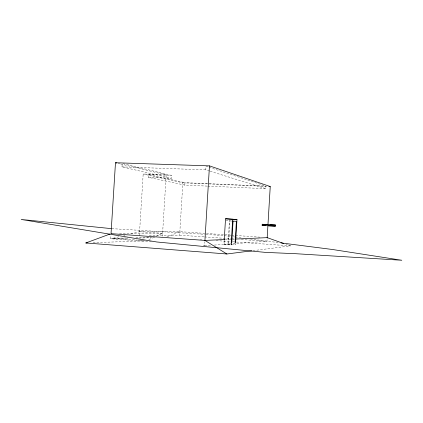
<?xml version="1.0" encoding="UTF-8"?>
<svg xmlns="http://www.w3.org/2000/svg" width="423" height="423" viewBox="0 0 423 423"><rect width="100%" height="100%" fill="white"/><g stroke="black" fill="none" stroke-linecap="round" stroke-linejoin="round"><path stroke-width="0.32" stroke-dasharray="2.12 1.59" d="M229.985 219.098L228.478 244.055L266.966 241.306L267.125 238.704M184.83 185.115L184.983 182.688L148.531 174.503L148.357 177.337L184.83 185.115L207.207 186.099M209.533 171.035L205.784 169.861L205.969 166.831M203.289 245.663L204.6 245.763L204.843 241.834M214.287 245.07L223.979 244.378L224.216 240.438M231.698 243.548L231.619 244.864L224.486 244.341L224.724 240.396M224.486 244.341L227.992 244.092L229.398 220.896M223.979 244.378L231.132 244.901L231.249 242.924M235.077 243.31L234.998 244.605L235.468 244.568L235.548 243.246M207.867 186.125L265.776 188.663L265.93 186.131L184.983 182.688M151.418 241.787L110.71 238.741L110.916 235.463M122.85 163.569L171.532 175.402L171.352 178.268L121.993 166.895L122.173 163.992M139.326 235.823L143.175 174.001L166.202 174.895L162.416 236.161M149.234 235.664L179.632 235.177L182.852 182.805L143.175 174.001M148.854 239.677L153.634 237.456M156.024 236.346L162.591 233.295L139.579 231.688L129.375 234.199M166.794 237.039L179.849 231.672L231.069 235.177M141.932 240.449L112.793 238.281L119.809 236.552M123.638 235.611L124.912 235.299M253.086 250.649L290.432 245.9L286.149 244.378M231.132 244.901L231.619 244.864M204.6 245.763L210.416 245.345M225.242 239.513L231.799 239.217M232.454 239.191L234.421 239.101M93.071 242.702L145.147 240.835M110.71 238.741L129.004 238.292M138.807 238.054L155.146 237.657M112.793 238.281L127.942 237.932M135.841 237.752L150.99 237.403M119.513 233.596L162.591 233.295M139.579 231.688L179.849 231.672M121.993 166.895L205.784 169.861M148.531 174.503L171.532 175.402M148.357 177.337L171.352 178.268M182.852 182.805L266.961 186.39M225.919 220.679L231.756 221.039M111.809 228.647L204.727 234.305M206.043 234.384L223.529 235.579M231.725 235.22L235.008 235.447M235.669 235.489L259.965 237.15M179.632 235.177L203.928 236.88M204.584 236.928L230.852 238.773M231.508 238.821L234.136 239M241.359 239.508L266.966 241.306M200.333 239.444L201.649 239.54M216.116 240.576L231.899 241.707M232.56 241.755L235.844 241.988M236.505 242.035L290.432 245.9M227.992 244.092L235.468 244.568M142.583 240.502L145.168 240.692M224.179 235.664L230.704 236.499M233.316 236.832L234.617 236.996M235.273 237.081L241.792 237.911M250.273 238.995L279.629 242.744M118.054 163.357L119.979 163.817M120.624 163.971L166.202 174.895M210.162 171.23L265.776 188.663M206.006 166.223L208.502 167.053M209.126 167.259L265.306 185.924"/><path stroke-width="0.63" d="M267.162 238.054L267.902 225.697L275.394 226.162L275.463 225.025L262.218 224.259L262.144 225.443L275.394 226.162M111.038 233.496L115.484 162.739L209.475 165.869L270.244 186.532L267.971 224.56L262.218 224.259M269.937 225.93L270.006 224.74L275.463 225.025M204.922 240.523L209.475 165.869M224.253 239.783L225.528 218.776L236.98 219.516L235.585 242.591M231.249 242.924L232.687 219.204M231.741 242.887L233.057 221.118M235.114 242.665L236.404 221.324L232.581 221.092M251.775 250.818L226.876 253.985L85.821 242.961L109.8 234.109M111.027 233.655L204.928 240.417L224.587 239.54M235.077 239.074L267.188 237.647L283.701 243.511M85.821 242.961L87.138 242.913M268.928 186.474L270.244 186.532M262.144 225.443L265.982 225.612M236.98 219.516L225.528 218.776M111.154 228.61L21.15 219.458L156.901 241.993L265.427 252.383L295.984 253.721L401.85 260.261L332.467 249.496L280.935 242.913M115.484 162.739L116.769 163.051M204.928 240.417L226.876 253.985"/></g></svg>
